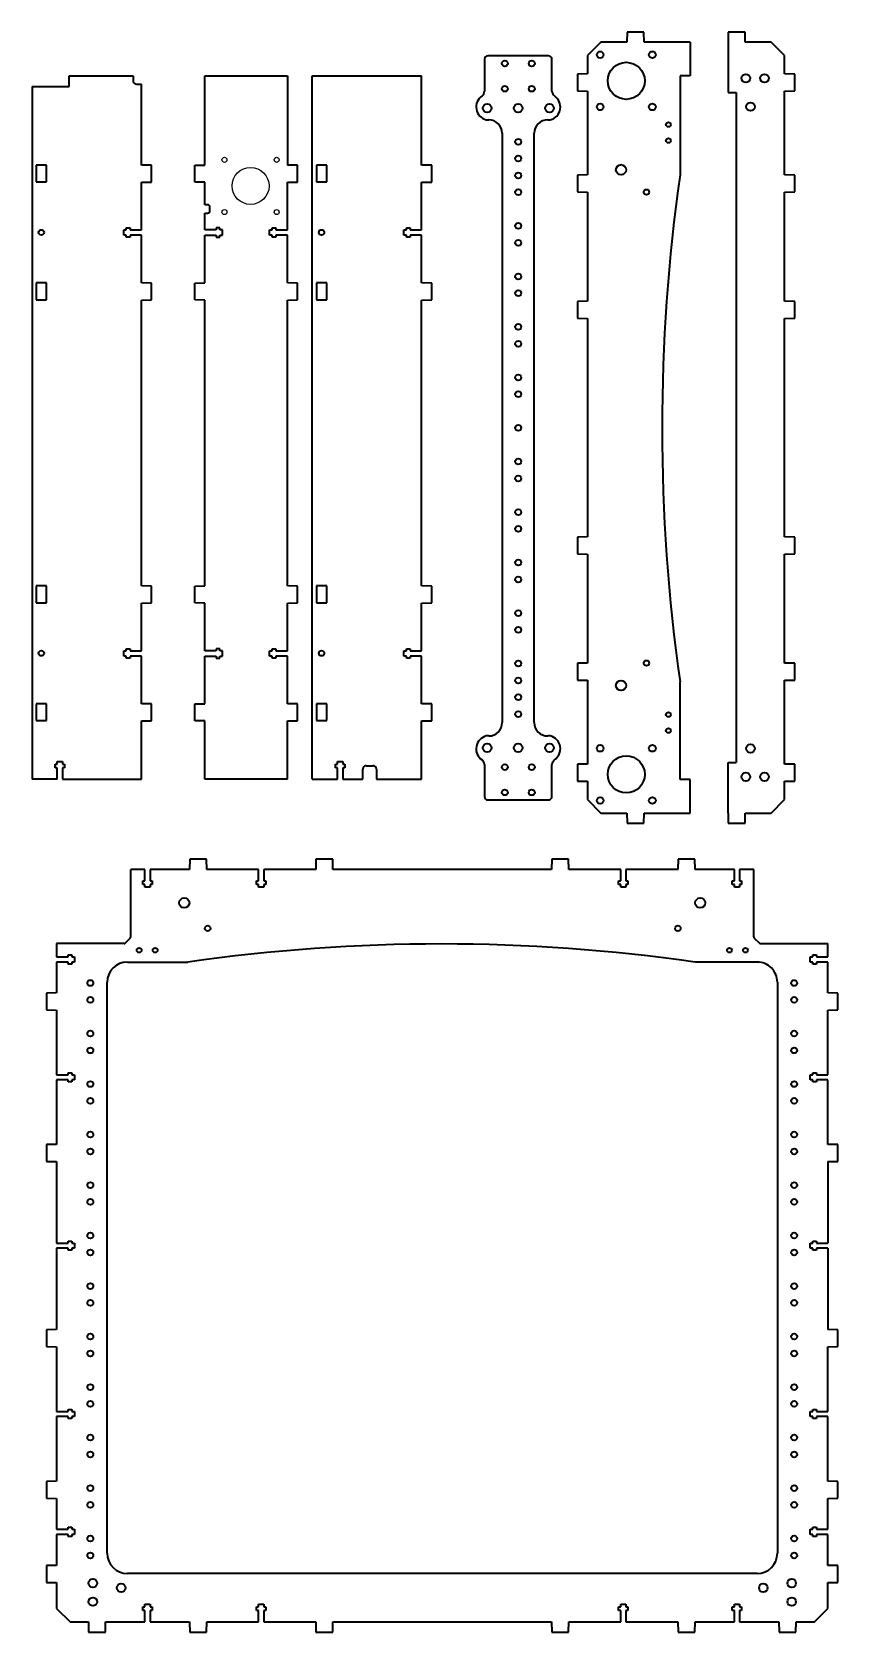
# Model space of a CAD drawing. Header units: millimetres. Extents: x -9 to 2627, y -68 to 886.
# Drawn here: x 1585 to 2064, y -65 to 886 of the extents above; entities that cross this region are included whole.
import ezdxf

# ---------------------------------------------------------------- set-up
doc = ezdxf.new("R2010")
doc.units = ezdxf.units.MM
doc.layers.get('0').update_dxf_attribs({"lineweight": 35})

msp = doc.modelspace()

# ---------------------------------------------------------------- linework, layer by layer
for p, q in [((1938.83, 885.62), (1938.73, 879.62)), ((1948.83, 885.62), (1938.83, 885.62)), ((1948.93, 879.62), (1948.83, 885.62)), ((1998.87, 885.62), (1998.77, 879.62)), ((2008.87, 885.62), (1998.87, 885.62)), ((2008.97, 879.62), (2008.87, 885.62)), ((1923.33, 879.62), (1915.33, 871.62)), ((1938.73, 879.62), (1923.33, 879.62)), ((1976.33, 879.62), (1948.93, 879.62)), ((2024.37, 879.62), (2008.97, 879.62)), ((2032.37, 871.62), (2024.37, 879.62)), ((1854.21, 869.43), (1854.21, 850.43)), ((1892.21, 871.43), (1856.21, 871.43)), ((1894.21, 850.43), (1894.21, 869.43)), ((1915.33, 871.62), (1915.33, 860.72)), ((2032.37, 860.72), (2032.37, 871.62)), ((1915.33, 860.72), (1909.33, 860.62)), ((1909.33, 860.62), (1909.33, 850.62)), ((2038.37, 860.62), (2032.37, 860.72)), ((2038.37, 850.62), (2038.37, 860.62)), ((1909.33, 850.62), (1915.33, 850.52)), ((1915.33, 850.52), (1915.33, 827.17)), ((2003.59, 849.62), (2003.59, 451.62)), ((2032.37, 850.52), (2038.37, 850.62)), ((2032.37, 827.17), (2032.37, 850.52)), ((1855.21, 833.43), (1856.71, 833.43)), ((1855.21, 833.43), (1856.71, 833.43)), ((1891.71, 833.43), (1893.21, 833.43)), ((1891.71, 833.43), (1893.21, 833.43)), ((1915.33, 827.17), (1915.33, 800.72)), ((2032.37, 800.72), (2032.37, 827.17)), ((1864.71, 825.43), (1864.71, 475.43)), ((1883.71, 475.43), (1883.71, 825.43)), ((1594.04, 806.58), (1587.94, 806.58)), ((1587.94, 806.58), (1587.94, 796.58)), ((1594.04, 796.58), (1594.04, 806.58)), ((1656.44, 806.48), (1650.44, 806.58)), ((1656.44, 796.48), (1656.44, 806.48)), ((1682.07, 806.48), (1688.07, 806.58)), ((1682.07, 796.48), (1682.07, 806.48)), ((1743.07, 806.48), (1737.07, 806.58)), ((1743.07, 796.48), (1743.07, 806.48)), ((1760.43, 806.58), (1754.33, 806.58)), ((1754.33, 806.58), (1754.33, 796.58)), ((1760.43, 796.58), (1760.43, 806.58)), ((1822.83, 806.48), (1816.83, 806.58)), ((1822.83, 796.48), (1822.83, 806.48)), ((1915.33, 800.72), (1909.33, 800.62)), ((1909.33, 800.62), (1909.33, 790.62)), ((2038.37, 800.62), (2032.37, 800.72)), ((2038.37, 790.62), (2038.37, 800.62)), ((1587.94, 796.58), (1594.04, 796.58)), ((1650.44, 796.38), (1656.44, 796.48)), ((1650.44, 768.03), (1650.44, 796.38)), ((1688.07, 796.38), (1682.07, 796.48)), ((1737.07, 796.38), (1743.07, 796.48)), ((1737.07, 768.03), (1737.07, 796.38)), ((1754.33, 796.58), (1760.43, 796.58)), ((1816.83, 796.38), (1822.83, 796.48)), ((1816.83, 768.03), (1816.83, 796.38)), ((1909.33, 790.62), (1915.33, 790.52)), ((1915.33, 790.52), (1915.33, 759.67)), ((2032.37, 790.52), (2038.37, 790.62)), ((2032.37, 759.67), (2032.37, 790.52)), ((1639.94, 768.03), (1641.44, 768.03)), ((1639.94, 764.93), (1639.94, 768.03)), ((1641.44, 764.93), (1639.94, 764.93)), ((1641.44, 769.23), (1643.64, 769.23)), ((1641.44, 768.03), (1641.44, 769.23)), ((1641.44, 763.73), (1641.44, 764.93)), ((1643.64, 763.73), (1641.44, 763.73)), ((1643.64, 769.23), (1643.64, 768.03)), ((1643.64, 768.03), (1650.44, 768.03)), ((1643.64, 764.93), (1643.64, 763.73)), ((1650.44, 764.93), (1643.64, 764.93)), ((1650.44, 736.58), (1650.44, 764.93)), ((1694.87, 768.03), (1688.07, 768.03)), ((1688.07, 764.93), (1694.87, 764.93)), ((1688.07, 736.58), (1688.07, 764.93)), ((1694.87, 769.23), (1694.87, 768.03)), ((1697.07, 769.23), (1694.87, 769.23)), ((1694.87, 764.93), (1694.87, 763.73)), ((1694.87, 763.73), (1697.07, 763.73)), ((1697.07, 768.03), (1697.07, 769.23)), ((1698.57, 768.03), (1697.07, 768.03)), ((1697.07, 764.93), (1698.57, 764.93)), ((1697.07, 763.73), (1697.07, 764.93)), ((1698.57, 764.93), (1698.57, 768.03)), ((1726.57, 768.03), (1728.07, 768.03)), ((1726.57, 764.93), (1726.57, 768.03)), ((1728.07, 764.93), (1726.57, 764.93)), ((1728.07, 769.23), (1730.27, 769.23)), ((1728.07, 768.03), (1728.07, 769.23)), ((1728.07, 763.73), (1728.07, 764.93)), ((1730.27, 763.73), (1728.07, 763.73)), ((1730.27, 769.23), (1730.27, 768.03)), ((1730.27, 768.03), (1737.07, 768.03)), ((1730.27, 764.93), (1730.27, 763.73)), ((1737.07, 764.93), (1730.27, 764.93)), ((1737.07, 736.58), (1737.07, 764.93)), ((1806.33, 768.03), (1807.83, 768.03)), ((1806.33, 764.93), (1806.33, 768.03)), ((1807.83, 764.93), (1806.33, 764.93)), ((1807.83, 769.23), (1810.03, 769.23)), ((1807.83, 768.03), (1807.83, 769.23)), ((1807.83, 763.73), (1807.83, 764.93)), ((1810.03, 763.73), (1807.83, 763.73)), ((1810.03, 769.23), (1810.03, 768.03)), ((1810.03, 768.03), (1816.83, 768.03)), ((1810.03, 764.93), (1810.03, 763.73)), ((1816.83, 764.93), (1810.03, 764.93)), ((1816.83, 736.58), (1816.83, 764.93)), ((1915.33, 759.67), (1915.33, 725.72)), ((2032.37, 725.72), (2032.37, 759.67)), ((1594.04, 736.58), (1587.94, 736.58)), ((1587.94, 736.58), (1587.94, 726.58)), ((1594.04, 726.58), (1594.04, 736.58)), ((1656.44, 736.48), (1650.44, 736.58)), ((1656.44, 726.48), (1656.44, 736.48)), ((1682.07, 736.48), (1688.07, 736.58)), ((1682.07, 726.48), (1682.07, 736.48)), ((1743.07, 736.48), (1737.07, 736.58)), ((1743.07, 726.48), (1743.07, 736.48)), ((1760.43, 736.58), (1754.33, 736.58)), ((1754.33, 736.58), (1754.33, 726.58)), ((1760.43, 726.58), (1760.43, 736.58)), ((1822.83, 736.48), (1816.83, 736.58)), ((1822.83, 726.48), (1822.83, 736.48)), ((1587.94, 726.58), (1594.04, 726.58)), ((1650.44, 726.38), (1656.44, 726.48)), ((1650.44, 556.58), (1650.44, 726.38)), ((1688.07, 726.38), (1682.07, 726.48)), ((1688.07, 556.58), (1688.07, 726.38)), ((1737.07, 726.38), (1743.07, 726.48)), ((1737.07, 556.58), (1737.07, 726.38)), ((1754.33, 726.58), (1760.43, 726.58)), ((1816.83, 726.38), (1822.83, 726.48)), ((1816.83, 556.58), (1816.83, 726.38)), ((1915.33, 725.72), (1909.33, 725.62)), ((1909.33, 725.62), (1909.33, 715.62)), ((2038.37, 725.62), (2032.37, 725.72)), ((2038.37, 715.62), (2038.37, 725.62)), ((1909.33, 715.62), (1915.33, 715.52)), ((1915.33, 715.52), (1915.33, 585.72)), ((2032.37, 715.52), (2038.37, 715.62)), ((2032.37, 585.72), (2032.37, 715.52)), ((1915.33, 585.72), (1909.33, 585.62)), ((1909.33, 585.62), (1909.33, 575.62)), ((2038.37, 585.62), (2032.37, 585.72)), ((2038.37, 575.62), (2038.37, 585.62)), ((1909.33, 575.62), (1915.33, 575.52)), ((1915.33, 575.52), (1915.33, 544.67)), ((2032.37, 575.52), (2038.37, 575.62)), ((2032.37, 544.67), (2032.37, 575.52)), ((1594.04, 556.58), (1587.94, 556.58)), ((1587.94, 556.58), (1587.94, 546.58)), ((1594.04, 546.58), (1594.04, 556.58)), ((1656.44, 556.48), (1650.44, 556.58)), ((1656.44, 546.48), (1656.44, 556.48)), ((1682.07, 556.48), (1688.07, 556.58)), ((1682.07, 546.48), (1682.07, 556.48)), ((1743.07, 556.48), (1737.07, 556.58)), ((1743.07, 546.48), (1743.07, 556.48)), ((1760.43, 556.58), (1754.33, 556.58)), ((1754.33, 556.58), (1754.33, 546.58)), ((1760.43, 546.58), (1760.43, 556.58)), ((1822.83, 556.48), (1816.83, 556.58)), ((1822.83, 546.48), (1822.83, 556.48)), ((1587.94, 546.58), (1594.04, 546.58)), ((1650.44, 546.38), (1656.44, 546.48)), ((1650.44, 518.03), (1650.44, 546.38)), ((1688.07, 546.38), (1682.07, 546.48)), ((1688.07, 518.03), (1688.07, 546.38)), ((1737.07, 546.38), (1743.07, 546.48)), ((1737.07, 518.03), (1737.07, 546.38)), ((1754.33, 546.58), (1760.43, 546.58)), ((1816.83, 546.38), (1822.83, 546.48)), ((1816.83, 518.03), (1816.83, 546.38)), ((1915.33, 544.67), (1915.33, 510.72)), ((2032.37, 510.72), (2032.37, 544.67)), ((1639.94, 518.03), (1641.44, 518.03)), ((1639.94, 514.93), (1639.94, 518.03)), ((1641.44, 514.93), (1639.94, 514.93)), ((1641.44, 519.23), (1643.64, 519.23)), ((1641.44, 518.03), (1641.44, 519.23)), ((1641.44, 513.73), (1641.44, 514.93)), ((1643.64, 513.73), (1641.44, 513.73)), ((1643.64, 519.23), (1643.64, 518.03)), ((1643.64, 518.03), (1650.44, 518.03)), ((1643.64, 514.93), (1643.64, 513.73)), ((1650.44, 514.93), (1643.64, 514.93)), ((1650.44, 486.58), (1650.44, 514.93)), ((1694.87, 518.03), (1688.07, 518.03)), ((1688.07, 514.93), (1694.87, 514.93)), ((1688.07, 486.58), (1688.07, 514.93)), ((1694.87, 519.23), (1694.87, 518.03)), ((1697.07, 519.23), (1694.87, 519.23)), ((1694.87, 514.93), (1694.87, 513.73)), ((1694.87, 513.73), (1697.07, 513.73)), ((1697.07, 518.03), (1697.07, 519.23)), ((1698.57, 518.03), (1697.07, 518.03)), ((1697.07, 514.93), (1698.57, 514.93)), ((1697.07, 513.73), (1697.07, 514.93)), ((1698.57, 514.93), (1698.57, 518.03)), ((1726.57, 518.03), (1728.07, 518.03)), ((1726.57, 514.93), (1726.57, 518.03)), ((1728.07, 514.93), (1726.57, 514.93)), ((1728.07, 519.23), (1730.27, 519.23)), ((1728.07, 518.03), (1728.07, 519.23)), ((1728.07, 513.73), (1728.07, 514.93)), ((1730.27, 513.73), (1728.07, 513.73)), ((1730.27, 519.23), (1730.27, 518.03)), ((1730.27, 518.03), (1737.07, 518.03)), ((1730.27, 514.93), (1730.27, 513.73)), ((1737.07, 514.93), (1730.27, 514.93)), ((1737.07, 486.58), (1737.07, 514.93)), ((1806.33, 518.03), (1807.83, 518.03)), ((1806.33, 514.93), (1806.33, 518.03)), ((1807.83, 514.93), (1806.33, 514.93)), ((1807.83, 519.23), (1810.03, 519.23)), ((1807.83, 518.03), (1807.83, 519.23)), ((1807.83, 513.73), (1807.83, 514.93)), ((1810.03, 513.73), (1807.83, 513.73)), ((1810.03, 519.23), (1810.03, 518.03)), ((1810.03, 518.03), (1816.83, 518.03)), ((1810.03, 514.93), (1810.03, 513.73)), ((1816.83, 514.93), (1810.03, 514.93)), ((1816.83, 486.58), (1816.83, 514.93)), ((1915.33, 510.72), (1909.33, 510.62)), ((1909.33, 510.62), (1909.33, 500.62)), ((2038.37, 510.62), (2032.37, 510.72)), ((2038.37, 500.62), (2038.37, 510.62)), ((1909.33, 500.62), (1915.33, 500.52)), ((1915.33, 500.52), (1915.33, 477.17)), ((2032.37, 500.52), (2038.37, 500.62)), ((2032.37, 477.17), (2032.37, 500.52)), ((1594.04, 486.58), (1587.94, 486.58)), ((1587.94, 486.58), (1587.94, 476.58)), ((1594.04, 476.58), (1594.04, 486.58)), ((1656.44, 486.48), (1650.44, 486.58)), ((1656.44, 476.48), (1656.44, 486.48)), ((1682.07, 486.48), (1688.07, 486.58)), ((1682.07, 476.48), (1682.07, 486.48)), ((1743.07, 486.48), (1737.07, 486.58)), ((1743.07, 476.48), (1743.07, 486.48)), ((1760.43, 486.58), (1754.33, 486.58)), ((1754.33, 486.58), (1754.33, 476.58)), ((1760.43, 476.58), (1760.43, 486.58)), ((1822.83, 486.48), (1816.83, 486.58)), ((1822.83, 476.48), (1822.83, 486.48)), ((1587.94, 476.58), (1594.04, 476.58)), ((1650.44, 476.38), (1656.44, 476.48)), ((1688.07, 476.38), (1682.07, 476.48)), ((1737.07, 476.38), (1743.07, 476.48)), ((1754.33, 476.58), (1760.43, 476.58)), ((1816.83, 476.38), (1822.83, 476.48)), ((1915.33, 477.17), (1915.33, 450.72)), ((2032.37, 450.72), (2032.37, 477.17)), ((1856.71, 467.43), (1855.21, 467.43)), ((1856.71, 467.43), (1855.21, 467.43)), ((1893.21, 467.43), (1891.71, 467.43)), ((1893.21, 467.43), (1891.71, 467.43)), ((1599.24, 450.78), (1600.44, 450.78)), ((1599.24, 448.58), (1599.24, 450.78)), ((1600.44, 448.58), (1599.24, 448.58)), ((1600.44, 452.28), (1603.54, 452.28)), ((1600.44, 450.78), (1600.44, 452.28)), ((1600.44, 441.78), (1600.44, 448.58)), ((1603.54, 452.28), (1603.54, 450.78)), ((1603.54, 450.78), (1604.74, 450.78)), ((1603.54, 448.58), (1603.54, 441.78)), ((1604.74, 448.58), (1603.54, 448.58)), ((1604.74, 450.78), (1604.74, 448.58)), ((1765.63, 450.78), (1766.83, 450.78)), ((1765.63, 448.58), (1765.63, 450.78)), ((1766.83, 448.58), (1765.63, 448.58)), ((1766.83, 452.28), (1769.93, 452.28)), ((1766.83, 450.78), (1766.83, 452.28)), ((1766.83, 441.78), (1766.83, 448.58)), ((1769.93, 452.28), (1769.93, 450.78)), ((1769.93, 450.78), (1771.13, 450.78)), ((1769.93, 448.58), (1769.93, 441.78)), ((1771.13, 448.58), (1769.93, 448.58)), ((1771.13, 450.78), (1771.13, 448.58)), ((1854.21, 450.43), (1854.21, 431.43)), ((1894.21, 431.43), (1894.21, 450.43)), ((1915.33, 450.72), (1909.33, 450.62)), ((1909.33, 450.62), (1909.33, 440.62)), ((2038.37, 450.62), (2032.37, 450.72)), ((2038.37, 440.62), (2038.37, 450.62)), ((1909.33, 440.62), (1915.33, 440.52)), ((1915.33, 440.52), (1915.33, 429.62)), ((2032.37, 440.52), (2038.37, 440.62)), ((2032.37, 429.62), (2032.37, 440.52)), ((1856.21, 429.43), (1892.21, 429.43)), ((1915.33, 429.62), (1923.33, 421.62)), ((2024.37, 421.62), (2032.37, 429.62)), ((1923.33, 421.62), (1938.73, 421.62)), ((1938.73, 421.62), (1938.83, 415.62)), ((1948.83, 415.62), (1948.93, 421.62)), ((1948.93, 421.62), (1976.33, 421.62)), ((1998.77, 421.62), (1998.87, 415.62)), ((2008.87, 415.62), (2008.97, 421.62)), ((2008.97, 421.62), (2024.37, 421.62)), ((1938.83, 415.62), (1948.83, 415.62)), ((1998.87, 415.62), (2008.87, 415.62)), ((1679.08, 394.17), (1678.98, 388.17)), ((1689.08, 394.17), (1679.08, 394.17)), ((1689.18, 388.17), (1689.08, 394.17)), ((1754.08, 394.17), (1753.98, 388.17)), ((1764.08, 394.17), (1754.08, 394.17)), ((1764.18, 388.17), (1764.08, 394.17)), ((1894.08, 394.17), (1893.98, 388.17)), ((1904.08, 394.17), (1894.08, 394.17)), ((1904.18, 388.17), (1904.08, 394.17)), ((1969.08, 394.17), (1968.98, 388.17)), ((1979.08, 394.17), (1969.08, 394.17)), ((1979.18, 388.17), (1979.08, 394.17)), ((1652.53, 388.17), (1644.08, 388.17)), ((1651.33, 381.37), (1652.53, 381.37)), ((1651.33, 379.17), (1651.33, 381.37)), ((1652.53, 381.37), (1652.53, 388.17)), ((1655.63, 388.17), (1655.63, 381.37)), ((1678.98, 388.17), (1655.63, 388.17)), ((1655.63, 381.37), (1656.83, 381.37)), ((1656.83, 381.37), (1656.83, 379.17)), ((1720.03, 388.17), (1689.18, 388.17)), ((1718.83, 381.37), (1720.03, 381.37)), ((1718.83, 379.17), (1718.83, 381.37)), ((1720.03, 381.37), (1720.03, 388.17)), ((1723.13, 388.17), (1723.13, 381.37)), ((1753.98, 388.17), (1723.13, 388.17)), ((1723.13, 381.37), (1724.33, 381.37)), ((1724.33, 381.37), (1724.33, 379.17)), ((1893.98, 388.17), (1764.18, 388.17)), ((1935.03, 388.17), (1904.18, 388.17)), ((1933.83, 381.37), (1935.03, 381.37)), ((1933.83, 379.17), (1933.83, 381.37)), ((1935.03, 381.37), (1935.03, 388.17)), ((1938.13, 388.17), (1938.13, 381.37)), ((1968.98, 388.17), (1938.13, 388.17)), ((1938.13, 381.37), (1939.33, 381.37)), ((1939.33, 381.37), (1939.33, 379.17)), ((2002.53, 388.17), (1979.18, 388.17)), ((2001.33, 381.37), (2002.53, 381.37)), ((2001.33, 379.17), (2001.33, 381.37)), ((2002.53, 381.37), (2002.53, 388.17)), ((2005.63, 388.17), (2005.63, 381.37)), ((2014.08, 388.17), (2005.63, 388.17)), ((2005.63, 381.37), (2006.83, 381.37)), ((2006.83, 381.37), (2006.83, 379.17)), ((1652.53, 379.17), (1651.33, 379.17)), ((1652.53, 377.67), (1652.53, 379.17)), ((1655.63, 377.67), (1652.53, 377.67)), ((1655.63, 379.17), (1655.63, 377.67)), ((1656.83, 379.17), (1655.63, 379.17)), ((1720.03, 379.17), (1718.83, 379.17)), ((1720.03, 377.67), (1720.03, 379.17)), ((1723.13, 377.67), (1720.03, 377.67)), ((1723.13, 379.17), (1723.13, 377.67)), ((1724.33, 379.17), (1723.13, 379.17)), ((1935.03, 379.17), (1933.83, 379.17)), ((1935.03, 377.67), (1935.03, 379.17)), ((1938.13, 377.67), (1935.03, 377.67)), ((1938.13, 379.17), (1938.13, 377.67)), ((1939.33, 379.17), (1938.13, 379.17)), ((2002.53, 379.17), (2001.33, 379.17)), ((2002.53, 377.67), (2002.53, 379.17)), ((2005.63, 377.67), (2002.53, 377.67)), ((2005.63, 379.17), (2005.63, 377.67)), ((2006.83, 379.17), (2005.63, 379.17)), ((1600.08, 344.17), (1600.08, 336.22)), ((2058.08, 336.22), (2058.08, 344.17)), ((1600.08, 336.22), (1606.88, 336.22)), ((1600.08, 333.12), (1600.08, 314.77)), ((1606.88, 333.12), (1600.08, 333.12)), ((1606.88, 337.42), (1609.08, 337.42)), ((1606.88, 336.22), (1606.88, 337.42)), ((1606.88, 331.92), (1606.88, 333.12)), ((1609.08, 337.42), (1609.08, 336.22)), ((1609.08, 336.22), (1610.58, 336.22)), ((1609.08, 333.12), (1609.08, 331.92)), ((1610.58, 333.12), (1609.08, 333.12)), ((1610.58, 336.22), (1610.58, 333.12)), ((2047.58, 336.22), (2049.08, 336.22)), ((2047.58, 333.12), (2047.58, 336.22)), ((2049.08, 333.12), (2047.58, 333.12)), ((2049.08, 337.42), (2051.28, 337.42)), ((2049.08, 336.22), (2049.08, 337.42)), ((2049.08, 331.92), (2049.08, 333.12)), ((2051.28, 337.42), (2051.28, 336.22)), ((2051.28, 336.22), (2058.08, 336.22)), ((2051.28, 333.12), (2051.28, 331.92)), ((2058.08, 333.12), (2051.28, 333.12)), ((2058.08, 314.77), (2058.08, 333.12)), ((1609.08, 331.92), (1606.88, 331.92)), ((2051.28, 331.92), (2049.08, 331.92)), ((1600.08, 314.77), (1594.08, 314.67)), ((1594.08, 314.67), (1594.08, 304.67)), ((1630.08, -18.05), (1630.08, 321.17)), ((2028.08, 321.17), (2028.08, -18.05)), ((2064.08, 314.67), (2058.08, 314.77)), ((2064.08, 304.67), (2064.08, 314.67)), ((1594.08, 304.67), (1600.08, 304.57)), ((1600.08, 304.57), (1600.08, 266.22)), ((2058.08, 304.57), (2064.08, 304.67)), ((2058.08, 266.22), (2058.08, 304.57)), ((1600.08, 266.22), (1606.88, 266.22)), ((1606.88, 267.42), (1609.08, 267.42)), ((1606.88, 266.22), (1606.88, 267.42)), ((1609.08, 267.42), (1609.08, 266.22)), ((1609.08, 266.22), (1610.58, 266.22)), ((1610.58, 266.22), (1610.58, 263.12)), ((2047.58, 266.22), (2049.08, 266.22)), ((2047.58, 263.12), (2047.58, 266.22)), ((2049.08, 267.42), (2051.28, 267.42)), ((2049.08, 266.22), (2049.08, 267.42)), ((2051.28, 267.42), (2051.28, 266.22)), ((2051.28, 266.22), (2058.08, 266.22)), ((1600.08, 263.12), (1600.08, 224.77)), ((1606.88, 263.12), (1600.08, 263.12)), ((1606.88, 261.92), (1606.88, 263.12)), ((1609.08, 261.92), (1606.88, 261.92)), ((1609.08, 263.12), (1609.08, 261.92)), ((1610.58, 263.12), (1609.08, 263.12)), ((2049.08, 263.12), (2047.58, 263.12)), ((2049.08, 261.92), (2049.08, 263.12)), ((2051.28, 261.92), (2049.08, 261.92)), ((2051.28, 263.12), (2051.28, 261.92)), ((2058.08, 263.12), (2051.28, 263.12)), ((2058.08, 224.77), (2058.08, 263.12)), ((1600.08, 224.77), (1594.08, 224.67)), ((1594.08, 224.67), (1594.08, 214.67)), ((2064.08, 224.67), (2058.08, 224.77)), ((2064.08, 214.67), (2064.08, 224.67)), ((1594.08, 214.67), (1600.08, 214.57)), ((2058.08, 214.57), (2064.08, 214.67)), ((1600.08, 166.22), (1606.88, 166.22)), ((1606.88, 163.12), (1600.08, 163.12)), ((1606.88, 167.42), (1609.08, 167.42)), ((1606.88, 166.22), (1606.88, 167.42)), ((1606.88, 161.92), (1606.88, 163.12)), ((1609.08, 161.92), (1606.88, 161.92)), ((1609.08, 167.42), (1609.08, 166.22)), ((1609.08, 166.22), (1610.58, 166.22)), ((1609.08, 163.12), (1609.08, 161.92)), ((1610.58, 163.12), (1609.08, 163.12)), ((1610.58, 166.22), (1610.58, 163.12)), ((2047.58, 166.22), (2049.08, 166.22)), ((2047.58, 163.12), (2047.58, 166.22)), ((2049.08, 163.12), (2047.58, 163.12)), ((2049.08, 167.42), (2051.28, 167.42)), ((2049.08, 166.22), (2049.08, 167.42)), ((2049.08, 161.92), (2049.08, 163.12)), ((2051.28, 161.92), (2049.08, 161.92)), ((2051.28, 167.42), (2051.28, 166.22)), ((2051.28, 166.22), (2058.08, 166.22)), ((2051.28, 163.12), (2051.28, 161.92)), ((2058.08, 163.12), (2051.28, 163.12)), ((1600.08, 114.77), (1594.08, 114.67)), ((1594.08, 114.67), (1594.08, 104.67)), ((2064.08, 114.67), (2058.08, 114.77)), ((2064.08, 104.67), (2064.08, 114.67)), ((1594.08, 104.67), (1600.08, 104.57)), ((1600.08, 104.57), (1600.08, 66.22)), ((2058.08, 104.57), (2064.08, 104.67)), ((2058.08, 66.22), (2058.08, 104.57)), ((1606.88, 67.42), (1609.08, 67.42)), ((1606.88, 66.22), (1606.88, 67.42)), ((1609.08, 67.42), (1609.08, 66.22)), ((2049.08, 67.42), (2051.28, 67.42)), ((2049.08, 66.22), (2049.08, 67.42)), ((2051.28, 67.42), (2051.28, 66.22)), ((1600.08, 66.22), (1606.88, 66.22)), ((1600.08, 63.12), (1600.08, 24.77)), ((1606.88, 63.12), (1600.08, 63.12)), ((1606.88, 61.92), (1606.88, 63.12)), ((1609.08, 61.92), (1606.88, 61.92)), ((1609.08, 66.22), (1610.58, 66.22)), ((1609.08, 63.12), (1609.08, 61.92)), ((1610.58, 63.12), (1609.08, 63.12)), ((1610.58, 66.22), (1610.58, 63.12)), ((2047.58, 66.22), (2049.08, 66.22)), ((2047.58, 63.12), (2047.58, 66.22)), ((2049.08, 63.12), (2047.58, 63.12)), ((2049.08, 61.92), (2049.08, 63.12)), ((2051.28, 61.92), (2049.08, 61.92)), ((2051.28, 66.22), (2058.08, 66.22)), ((2051.28, 63.12), (2051.28, 61.92)), ((2058.08, 63.12), (2051.28, 63.12)), ((2058.08, 24.77), (2058.08, 63.12)), ((1600.08, 24.77), (1594.08, 24.67)), ((1594.08, 24.67), (1594.08, 14.67)), ((2064.08, 24.67), (2058.08, 24.77)), ((2064.08, 14.67), (2064.08, 24.67)), ((1594.08, 14.67), (1600.08, 14.57)), ((1600.08, 14.57), (1600.08, -3.78)), ((2058.08, 14.57), (2064.08, 14.67)), ((2058.08, -3.78), (2058.08, 14.57)), ((1600.08, -3.78), (1606.88, -3.78)), ((1600.08, -6.88), (1600.08, -25.23)), ((1606.88, -6.88), (1600.08, -6.88)), ((1606.88, -2.58), (1609.08, -2.58)), ((1606.88, -3.78), (1606.88, -2.58)), ((1606.88, -8.08), (1606.88, -6.88)), ((1609.08, -8.08), (1606.88, -8.08)), ((1609.08, -2.58), (1609.08, -3.78)), ((1609.08, -3.78), (1610.58, -3.78)), ((1609.08, -6.88), (1609.08, -8.08)), ((1610.58, -6.88), (1609.08, -6.88)), ((1610.58, -3.78), (1610.58, -6.88)), ((2047.58, -3.78), (2049.08, -3.78)), ((2047.58, -6.88), (2047.58, -3.78)), ((2049.08, -6.88), (2047.58, -6.88)), ((2049.08, -2.58), (2051.28, -2.58)), ((2049.08, -3.78), (2049.08, -2.58)), ((2049.08, -8.08), (2049.08, -6.88)), ((2051.28, -8.08), (2049.08, -8.08)), ((2051.28, -2.58), (2051.28, -3.78)), ((2051.28, -3.78), (2058.08, -3.78)), ((2051.28, -6.88), (2051.28, -8.08)), ((2058.08, -6.88), (2051.28, -6.88)), ((2058.08, -25.23), (2058.08, -6.88)), ((1600.08, -25.23), (1594.08, -25.33)), ((1594.08, -25.33), (1594.08, -35.33)), ((2064.08, -25.33), (2058.08, -25.23)), ((2064.08, -35.33), (2064.08, -25.33)), ((1594.08, -35.33), (1600.08, -35.43)), ((1600.08, -35.43), (1600.08, -50.83)), ((2016.08, -30.05), (1642.08, -30.05)), ((2058.08, -35.43), (2064.08, -35.33)), ((2058.08, -50.83), (2058.08, -35.43)), ((1600.08, -50.83), (1608.08, -58.83)), ((1651.33, -49.83), (1652.53, -49.83)), ((1651.33, -52.03), (1651.33, -49.83)), ((1652.53, -52.03), (1651.33, -52.03)), ((1652.53, -48.33), (1655.63, -48.33)), ((1652.53, -49.83), (1652.53, -48.33)), ((1652.53, -58.83), (1652.53, -52.03)), ((1655.63, -48.33), (1655.63, -49.83)), ((1655.63, -49.83), (1656.83, -49.83)), ((1655.63, -52.03), (1655.63, -58.83)), ((1656.83, -52.03), (1655.63, -52.03)), ((1656.83, -49.83), (1656.83, -52.03)), ((1718.83, -49.83), (1720.03, -49.83)), ((1718.83, -52.03), (1718.83, -49.83)), ((1720.03, -52.03), (1718.83, -52.03)), ((1720.03, -48.33), (1723.13, -48.33)), ((1720.03, -49.83), (1720.03, -48.33)), ((1720.03, -58.83), (1720.03, -52.03)), ((1723.13, -48.33), (1723.13, -49.83)), ((1723.13, -49.83), (1724.33, -49.83)), ((1723.13, -52.03), (1723.13, -58.83)), ((1724.33, -52.03), (1723.13, -52.03)), ((1724.33, -49.83), (1724.33, -52.03)), ((1933.83, -49.83), (1935.03, -49.83)), ((1933.83, -52.03), (1933.83, -49.83)), ((1935.03, -52.03), (1933.83, -52.03)), ((1935.03, -48.33), (1938.13, -48.33)), ((1935.03, -49.83), (1935.03, -48.33)), ((1935.03, -58.83), (1935.03, -52.03)), ((1938.13, -48.33), (1938.13, -49.83)), ((1938.13, -49.83), (1939.33, -49.83)), ((1938.13, -52.03), (1938.13, -58.83)), ((1939.33, -52.03), (1938.13, -52.03)), ((1939.33, -49.83), (1939.33, -52.03)), ((2001.33, -49.83), (2002.53, -49.83)), ((2001.33, -52.03), (2001.33, -49.83)), ((2002.53, -52.03), (2001.33, -52.03)), ((2002.53, -48.33), (2005.63, -48.33)), ((2002.53, -49.83), (2002.53, -48.33)), ((2002.53, -58.83), (2002.53, -52.03)), ((2005.63, -48.33), (2005.63, -49.83)), ((2005.63, -49.83), (2006.83, -49.83)), ((2005.63, -52.03), (2005.63, -58.83)), ((2006.83, -52.03), (2005.63, -52.03)), ((2006.83, -49.83), (2006.83, -52.03)), ((2050.08, -58.83), (2058.08, -50.83)), ((1608.08, -58.83), (1618.98, -58.83)), ((1618.98, -58.83), (1619.08, -64.83)), ((1619.08, -64.83), (1629.08, -64.83)), ((1629.08, -64.83), (1629.18, -58.83)), ((1629.18, -58.83), (1652.53, -58.83)), ((1655.63, -58.83), (1678.98, -58.83)), ((1678.98, -58.83), (1679.08, -64.83)), ((1679.08, -64.83), (1689.08, -64.83)), ((1689.08, -64.83), (1689.18, -58.83)), ((1689.18, -58.83), (1720.03, -58.83)), ((1723.13, -58.83), (1753.98, -58.83)), ((1753.98, -58.83), (1754.08, -64.83)), ((1754.08, -64.83), (1764.08, -64.83)), ((1764.08, -64.83), (1764.18, -58.83)), ((1764.18, -58.83), (1893.98, -58.83)), ((1893.98, -58.83), (1894.08, -64.83)), ((1894.08, -64.83), (1904.08, -64.83)), ((1904.08, -64.83), (1904.18, -58.83)), ((1904.18, -58.83), (1935.03, -58.83)), ((1938.13, -58.83), (1968.98, -58.83)), ((1968.98, -58.83), (1969.08, -64.83)), ((1969.08, -64.83), (1979.08, -64.83)), ((1979.08, -64.83), (1979.18, -58.83)), ((1979.18, -58.83), (2002.53, -58.83)), ((2005.63, -58.83), (2028.98, -58.83)), ((2028.98, -58.83), (2029.08, -64.83)), ((2029.08, -64.83), (2039.08, -64.83)), ((2039.08, -64.83), (2039.18, -58.83)), ((2039.18, -58.83), (2050.08, -58.83))]:
    msp.add_line(p, q)
at = {"ltscale": 100}
for p, q in [((1976.33, 879.62), (1976.33, 859.62)), ((1998.77, 879.62), (1998.77, 849.62)), ((1607.44, 853.18), (1607.44, 859.68)), ((1607.44, 859.68), (1645.44, 859.68)), ((1645.44, 859.68), (1645.44, 856.68)), ((1688.07, 859.68), (1737.07, 859.68)), ((1688.07, 806.58), (1688.07, 859.68)), ((1737.07, 859.68), (1737.07, 806.58)), ((1751.83, 441.78), (1751.83, 859.68)), ((1751.83, 859.68), (1816.83, 859.68)), ((1816.83, 806.58), (1816.83, 859.68)), ((1970.33, 859.62), (1970.33, 800.72)), ((1976.33, 859.62), (1970.33, 859.62)), ((1585.44, 853.18), (1607.44, 853.18)), ((1585.44, 853.18), (1585.44, 441.78)), ((1647.44, 854.68), (1650.44, 854.68)), ((1650.44, 806.58), (1650.44, 854.68)), ((1998.77, 849.62), (2003.59, 849.62)), ((1688.07, 783.03), (1688.07, 796.38)), ((1689.57, 783.03), (1688.07, 783.03)), ((1691.07, 779.53), (1691.07, 781.53)), ((1688.07, 768.03), (1688.07, 778.03)), ((1688.07, 778.03), (1689.57, 778.03)), ((1970.33, 441.62), (1970.33, 499.61)), ((1650.44, 441.78), (1650.44, 476.38)), ((1688.07, 441.78), (1688.07, 476.38)), ((1737.07, 441.78), (1737.07, 476.38)), ((1816.83, 441.78), (1816.83, 476.38)), ((1781.93, 441.78), (1781.93, 447.78)), ((1783.93, 449.78), (1787.93, 449.78)), ((1789.93, 447.78), (1789.93, 441.78)), ((1998.77, 421.62), (1998.77, 451.62)), ((1998.77, 451.62), (2003.59, 451.62)), ((1600.44, 441.78), (1585.44, 441.78)), ((1603.54, 441.78), (1650.44, 441.78)), ((1737.07, 441.78), (1688.07, 441.78)), ((1751.83, 441.78), (1766.83, 441.78)), ((1769.93, 441.78), (1781.93, 441.78)), ((1789.93, 441.78), (1816.83, 441.78)), ((1976.33, 441.62), (1970.33, 441.62)), ((1976.33, 421.62), (1976.33, 441.62)), ((1644.08, 348.08), (1644.08, 388.17)), ((2014.08, 348.08), (2014.08, 388.17)), ((1640.17, 344.17), (1600.08, 344.17)), ((1640.87, 344.46), (1643.79, 347.38)), ((2014.37, 347.38), (2017.29, 344.46)), ((2017.99, 344.17), (2058.08, 344.17)), ((1642.08, 333.17), (1678.06, 333.17)), ((2016.08, 333.17), (1979.18, 333.17)), ((1600.08, 214.57), (1600.08, 166.22)), ((2058.08, 214.57), (2058.08, 166.22)), ((1600.08, 163.12), (1600.08, 114.77)), ((2058.08, 163.12), (2058.08, 114.77))]:
    msp.add_line(p, q, dxfattribs=at)
for centre, radius in [((1866.21, 866.93), 1.75), ((1882.21, 866.93), 1.75), ((1922.83, 872.12), 2), ((1938.33, 856.62), 11), ((1953.83, 872.12), 2), ((2009.37, 858.12), 2.55), ((2020.37, 858.12), 2.55), ((1866.21, 851.93), 1.75), ((1882.21, 851.93), 1.75), ((1855.71, 840.43), 2.55), ((1874.21, 840.43), 2.55), ((1892.71, 840.43), 2.55), ((1922.83, 841.12), 2), ((1953.83, 841.12), 2), ((2012.08, 841.27), 2.55), ((1874.21, 820.43), 1.75), ((1874.21, 810.43), 1.75), ((1874.21, 800.43), 1.75), ((1874.21, 790.43), 1.75), ((1874.21, 770.43), 1.75), ((1590.99, 766.58), 1.6), ((1757.38, 766.58), 1.6), ((1874.21, 760.43), 1.75), ((1874.21, 740.43), 1.75), ((1874.21, 730.43), 1.75), ((1874.21, 710.43), 1.75), ((1874.21, 700.43), 1.75), ((1874.21, 680.43), 1.75), ((1874.21, 670.43), 1.75), ((1874.21, 650.43), 1.75), ((1874.21, 630.43), 1.75), ((1874.21, 620.43), 1.75), ((1874.21, 600.43), 1.75), ((1874.21, 590.43), 1.75), ((1874.21, 570.43), 1.75), ((1874.21, 560.43), 1.75), ((1874.21, 540.43), 1.75), ((1874.21, 530.43), 1.75), ((1590.99, 516.58), 1.6), ((1757.38, 516.58), 1.6), ((1874.21, 510.43), 1.75), ((1874.21, 500.43), 1.75), ((1874.21, 490.43), 1.75), ((1874.21, 480.43), 1.75), ((1855.71, 460.43), 2.55), ((1855.71, 460.43), 2.55), ((1874.21, 460.43), 2.55), ((1892.71, 460.43), 2.55), ((1922.83, 460.12), 2), ((1953.83, 460.12), 2), ((2012.08, 459.97), 2.55), ((1866.21, 448.93), 1.75), ((1882.21, 448.93), 1.75), ((1938.33, 444.62), 11), ((2009.37, 443.12), 2.55), ((2020.37, 443.12), 2.55), ((1866.21, 433.93), 1.75), ((1882.21, 433.93), 1.75), ((1922.83, 429.12), 2), ((1953.83, 429.12), 2), ((1620.08, 320.67), 1.75), ((2038.08, 320.67), 1.75), ((1620.08, 310.67), 1.75), ((2038.08, 310.67), 1.75), ((1620.08, 290.67), 1.75), ((2038.08, 290.67), 1.75), ((1620.08, 280.67), 1.75), ((2038.08, 280.67), 1.75), ((1620.08, 260.67), 1.75), ((2038.08, 260.67), 1.75), ((1620.08, 250.67), 1.75), ((2038.08, 250.67), 1.75), ((1620.08, 230.67), 1.75), ((2038.08, 230.67), 1.75), ((1620.08, 220.67), 1.75), ((2038.08, 220.67), 1.75), ((1620.08, 200.67), 1.75), ((2038.08, 200.67), 1.75), ((1620.08, 190.67), 1.75), ((2038.08, 190.67), 1.75), ((1620.08, 170.67), 1.75), ((2038.08, 170.67), 1.75), ((1620.08, 160.67), 1.75), ((2038.08, 160.67), 1.75), ((1620.08, 140.67), 1.75), ((2038.08, 140.67), 1.75), ((1620.08, 130.67), 1.75), ((2038.08, 130.67), 1.75), ((1620.08, 110.67), 1.75), ((2038.08, 110.67), 1.75), ((1620.08, 100.67), 1.75), ((2038.08, 100.67), 1.75), ((1620.08, 80.67), 1.75), ((2038.08, 80.67), 1.75), ((1620.08, 70.67), 1.75), ((2038.08, 70.67), 1.75), ((1620.08, 50.67), 1.75), ((2038.08, 50.67), 1.75), ((1620.08, 40.67), 1.75), ((2038.08, 40.67), 1.75), ((1620.08, 20.67), 1.75), ((2038.08, 20.67), 1.75), ((1620.08, 10.67), 1.75), ((2038.08, 10.67), 1.75), ((1620.08, -9.33), 1.75), ((2038.08, -9.33), 1.75), ((1620.08, -19.33), 1.75), ((2038.08, -19.33), 1.75), ((1621.58, -35.83), 2.55), ((1638.43, -38.54), 2.55), ((2019.73, -38.54), 2.55), ((2036.58, -35.83), 2.55), ((1621.58, -46.83), 2.55), ((2036.58, -46.83), 2.55)]:
    msp.add_circle(centre, radius)
for centre, radius in [((1963.33, 830.62), 1.4), ((1963.33, 821.12), 1.4), ((1935.23, 803.82), 3), ((1950.33, 790.52), 1.6), ((1950.33, 510.72), 1.6), ((1935.23, 497.42), 3), ((1963.33, 480.12), 1.4), ((1963.33, 470.62), 1.4), ((1675.88, 368.27), 3), ((1982.28, 368.27), 3), ((1689.76, 353.17), 1.6), ((1968.98, 353.17), 1.6), ((1649.08, 340.17), 1.4), ((1658.58, 340.17), 1.4), ((1999.58, 340.17), 1.4), ((2009.08, 340.17), 1.4)]:
    msp.add_circle(centre, radius, dxfattribs=at)
at = {"color": 7, "linetype": 'Continuous', "lineweight": 25}
for centre, radius in [((1699.73, 809.68), 1.5), ((1730.73, 809.68), 1.5), ((1715.23, 794.18), 11), ((1699.73, 778.68), 1.5), ((1730.73, 778.68), 1.5)]:
    msp.add_circle(centre, radius, dxfattribs=at)
for centre, radius, start, end in [((1856.21, 869.43), 2, 90, 180), ((1892.21, 869.43), 2, 0, 90), ((1856.71, 825.43), 8, 0.00001, 89.99998), ((1891.71, 825.43), 8, 90, 180), ((1856.71, 475.43), 8, 270.00003, 359.99999), ((1891.71, 475.43), 8, 180, 270), ((1856.21, 431.43), 2, 180, 270), ((1892.21, 431.43), 2, 270, 0), ((1642.08, 321.17), 12, 90, 180), ((2016.08, 321.17), 12, 359.99982, 90), ((1642.08, -18.05), 12, 179.99999, 269.99999), ((2016.08, -18.05), 12, 270, 359.99981)]:
    msp.add_arc(centre, radius, start, end)
at = {"ltscale": 100}
for centre, radius, start, end in [((1647.44, 856.68), 2, 180, 270), ((1857.06, 841.08), 7.86, 123.33098, 256.43666), ((1850.09, 850.83), 4.14, 309.7009, 354.51164), ((1891.37, 841.08), 7.86, 283.56332, 56.66902), ((1898.33, 850.83), 4.14, 185.48836, 230.2991), ((3023.27, 650.17), 1063.65, 171.86255, 188.13745), ((1689.57, 781.53), 1.5, 0, 90), ((1689.57, 779.53), 1.5, 270, 0), ((1857.06, 459.79), 7.86, 103.56332, 236.66902), ((1891.37, 459.79), 7.86, 303.33098, 76.43666), ((1783.93, 447.78), 2, 90, 180), ((1787.93, 447.78), 2, 0, 90), ((1850.09, 450.04), 4.14, 5.48836, 50.2991), ((1898.33, 450.04), 4.14, 129.7009, 174.51164), ((1640.17, 345.17), 1, 270, 315), ((1643.08, 348.08), 1, 315, 0), ((1828.62, -719.77), 1063.65, 81.86255, 98.13745), ((2015.08, 348.08), 1, 180, 225), ((2017.99, 345.17), 1, 225, 270)]:
    msp.add_arc(centre, radius, start, end, dxfattribs=at)

doc.saveas('drawing.dxf')
